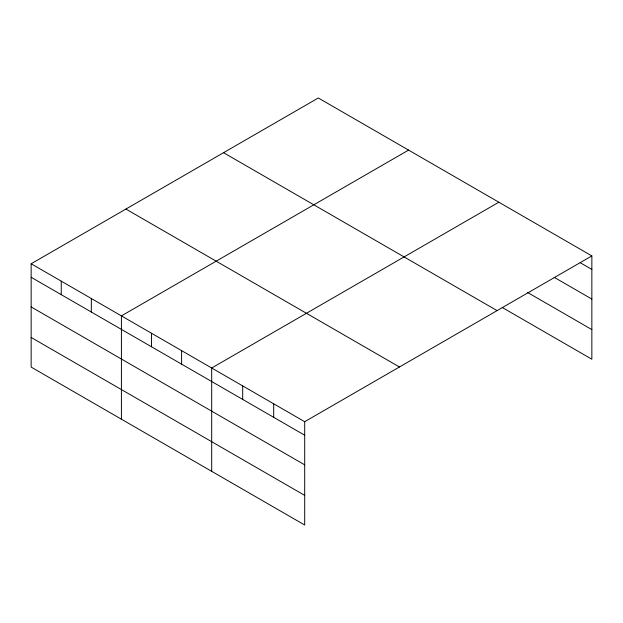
<?xml version="1.0" encoding="UTF-8"?>
<svg xmlns="http://www.w3.org/2000/svg" width="623" height="623" viewBox="0 0 623 623"><rect width="100%" height="100%" fill="white"/><g stroke="black" fill="none" stroke-linecap="round" stroke-linejoin="round"><path stroke-width="0.93" d="M502.2 307.466L591.85 359.23L591.85 255.913L318.306 97.982L31.15 263.77L31.15 367.087L304.694 525.018L304.694 421.701L31.15 263.77M408.579 150.096L121.415 315.884L121.415 419.209M498.844 202.21L211.688 368.006L211.688 471.323M304.694 421.701L591.85 255.913M580.122 262.657L591.85 269.432M554.143 277.297L591.85 299.063M527.331 292.343L591.85 329.598M223.548 152.69L497.084 310.62M125.916 209.063L399.452 366.986M31.15 277.29L304.694 435.22M31.15 306.929L304.694 464.851M31.15 337.456L304.694 495.386M273.692 403.797L273.692 417.324M242.69 385.902L242.69 399.421M181.597 350.632L181.597 364.151M151.506 333.258L151.506 346.777M91.332 298.518L91.332 312.037M61.241 281.144L61.241 294.663"/></g></svg>
